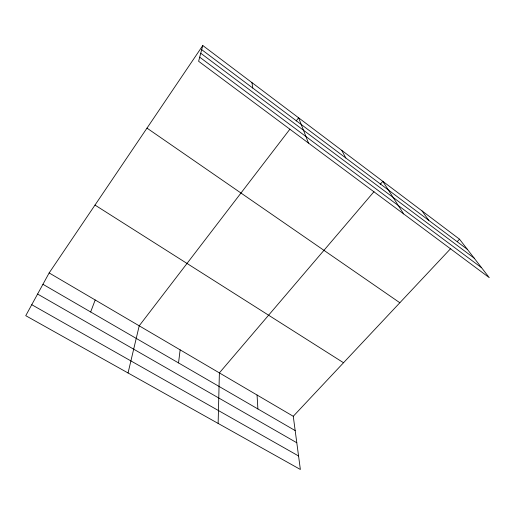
<?xml version="1.0" encoding="UTF-8"?>
<svg xmlns="http://www.w3.org/2000/svg" width="515" height="515" viewBox="0 0 515 515"><rect width="100%" height="100%" fill="white"/><g stroke="black" fill="none" stroke-linecap="round" stroke-linejoin="round"><path stroke-width="0.77" d="M218.135 423.427L219.384 372.899L373.993 191.677M178.531 362.933L180.134 349.852M128.042 372.969L139.211 325.821L289.906 129.181M202.788 45.526L198.616 61.285L489.25 277.637L459.509 239.185L202.788 45.526L49.15 272.937L25.75 315.682L300.361 469.474L293.267 416.281L450.799 248.462M90.659 311.974L95.191 299.968M296.196 120.974L298.616 117.813L308.498 143.086M380.218 184.37L382.819 181.332L403.663 213.925M457.333 241.503L459.509 239.185M31.756 304.706L298.558 455.968M37.589 294.052L296.801 442.765M42.932 284.293L295.172 430.579M49.15 272.937L293.267 416.281M94.998 205.073L343.524 362.74M146.981 128.119L399.846 302.749M199.704 57.178L481.615 267.761M200.747 53.232L474.199 258.176M201.693 49.652L467.414 249.402M422.036 210.918L428.808 220.381M341.722 150.329L345.855 158.021M251.938 82.606L252.794 88.065M257.062 395.024L257.893 408.962"/></g></svg>
